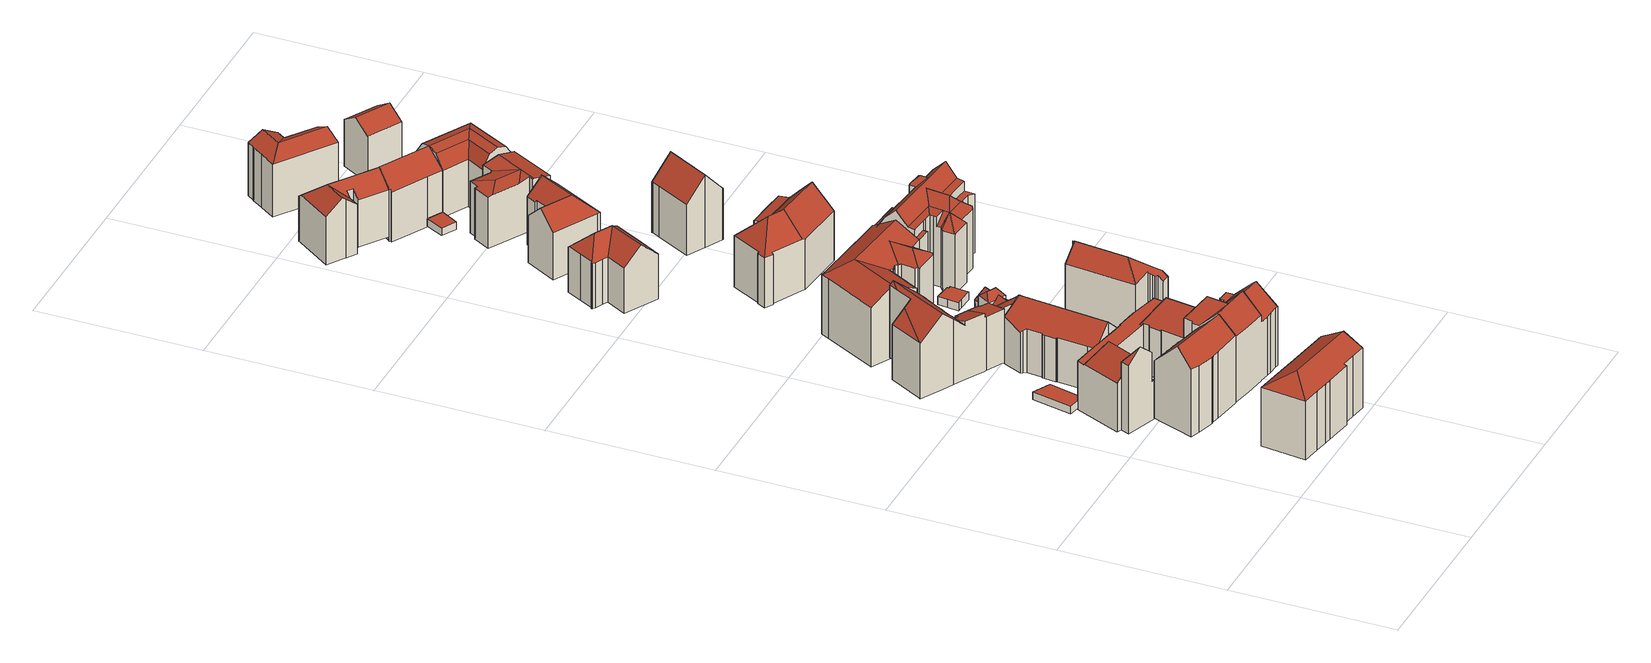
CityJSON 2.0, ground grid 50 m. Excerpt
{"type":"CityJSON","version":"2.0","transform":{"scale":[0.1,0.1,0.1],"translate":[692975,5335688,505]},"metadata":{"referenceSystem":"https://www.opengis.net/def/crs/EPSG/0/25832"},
"CityObjects":{
"building1":{"type":"Building","attributes":{"Gemeindeschluessel":"09162000","HoeheDach":"530.733","HoeheGrund":"508.020","Methode":"1000","NiedrigsteTraufeDesGebaeudes":"526.815","Geometrietyp2DReferenz":"3000","function":"31001_1000","roofType":"3200","measuredHeight":22.71,"storeysAboveGround":6},"geometry":[{"type":"MultiSurface","lod":"2","boundaries":[[[0,1,2,3]],[[4,5,6,7,8,9]],[[10,11,12,13]],[[14,15,16,17]],[[5,4,1,0]],[[18,19,16,15,2,1,4,9,20,21]],[[17,16,19,22]],[[22,19,18,23]],[[24,21,25,26]],[[20,27,25,21]],[[7,6,5,0,3,14,17,22,23,24,26,28,10,13]],[[3,2,15,14]],[[27,11,10,28,26,25]],[[13,12,8,7]],[[20,9,8,12,11,27]],[[23,18,21,24]]],"semantics":{"surfaces":[{"type":"WallSurface"},{"type":"RoofSurface"},{"type":"GroundSurface"}],"values":[0,0,0,0,0,1,0,0,0,1,2,0,0,0,1,0]}}]},
"building2":{"type":"Building","attributes":{"Gemeindeschluessel":"09162000","HoeheDach":"535.006","HoeheGrund":"508.280","Methode":"2000","NiedrigsteTraufeDesGebaeudes":"525.757","Geometrietyp2DReferenz":"3000","function":"31001_1000","roofType":"3100","measuredHeight":26.73,"storeysAboveGround":5},"geometry":[{"type":"MultiSurface","lod":"2","boundaries":[[[29,30,31,32,33,34,35,36,37,38,39,40,41,42,43,44,45,46,47,48,49,50,51,52,53,54,55,56]],[[43,57,58,44]],[[55,59,60,56]],[[49,61,62,50]],[[52,63,64,53]],[[33,32,65,66,67,34]],[[65,32,31,30,29,56,60,68,69,70]],[[34,67,71,35]],[[37,72,73,38]],[[45,74,75,46]],[[50,62,76,51]],[[46,75,77,47]],[[53,64,78,54]],[[48,79,61,49]],[[42,80,57,43]],[[44,58,74,45]],[[72,81,71,67,66,65,70,82,83,73]],[[82,70,69,68,60,59,78,64,63,76,62,61,79,77,75,74,58,57,80,84,85,83]],[[36,81,72,37]],[[35,71,81,36]],[[73,83,85,84,41,40,39,38]],[[54,78,59,55]],[[51,76,63,52]],[[41,84,80,42]],[[47,77,79,48]]],"semantics":{"surfaces":[{"type":"GroundSurface"},{"type":"WallSurface"},{"type":"RoofSurface"}],"values":[0,1,1,1,1,1,1,1,1,1,1,1,1,1,1,1,2,2,1,1,1,1,1,1,1]}}]},
"building3":{"type":"Building","attributes":{"Gemeindeschluessel":"09162000","HoeheDach":"510.584","HoeheGrund":"508.210","Methode":"1000","NiedrigsteTraufeDesGebaeudes":"510.584","Geometrietyp2DReferenz":"3000","function":"31001_2000","roofType":"1000","measuredHeight":2.37},"geometry":[{"type":"MultiSurface","lod":"2","boundaries":[[[86,87,88,89,90,91,92]],[[93,94,95,96,97,98,99]],[[88,93,99,89]],[[87,86,92,96,95,94]],[[97,96,92,91,90,98]],[[87,94,93,88]],[[89,99,98,90]]],"semantics":{"surfaces":[{"type":"GroundSurface"},{"type":"RoofSurface"},{"type":"WallSurface"}],"values":[0,1,2,2,2,2,2]}}]},
"building4":{"type":"Building","attributes":{"Gemeindeschluessel":"09162000","HoeheDach":"533.580","HoeheGrund":"507.893","Methode":"2000","NiedrigsteTraufeDesGebaeudes":"520.270","Geometrietyp2DReferenz":"3000","function":"31001_1000","roofType":"3200","measuredHeight":25.69},"geometry":[{"type":"MultiSurface","lod":"2","boundaries":[[[100,101,102,103]],[[104,105,106,107]],[[108,109,110,111,112,113,104,107,114,115,116,117,118,119,120,121,122,123,124,125,126,127,128,129,130,131,132,133,100,103,134,135,136,137]],[[136,138,139,137]],[[128,127,140,141,142,143]],[[144,145,146,147]],[[125,124,144,147,148,149,150]],[[126,125,150,151,152,153]],[[135,154,138,136]],[[114,155,156,115]],[[119,157,158,120]],[[110,159,160,111]],[[109,161,159,110]],[[162,163,164,165]],[[132,166,167,133]],[[118,117,168,169,170,171]],[[153,152,172,173,141,140]],[[166,174,175,176,143,142,169,168,177,165,164,139,138,154,178,102,101,167]],[[130,175,174,131]],[[173,170,169,142,141]],[[133,167,101,100]],[[120,158,179,121]],[[166,132,131,174]],[[180,181,182,183,179,158,157,171,170,173,172]],[[115,156,184,116]],[[145,181,180,146]],[[134,178,154,135]],[[103,102,178,134]],[[151,185,180,172,152]],[[112,111,160,186,187]],[[149,151,150]],[[168,117,116,184,177]],[[160,159,161,163,162,186]],[[107,106,155,114]],[[124,123,182,181,145,144]],[[113,188,105,104]],[[148,185,149]],[[126,153,140,127]],[[129,176,175,130]],[[108,137,139,164,163]],[[118,171,157,119]],[[121,179,183,122]],[[108,163,161,109]],[[187,186,162,165,177,184,156,155,106,105,188]],[[151,149,185]],[[112,187,188,113]],[[128,143,176,129]],[[146,180,185,148,147]],[[122,183,182,123]]],"semantics":{"surfaces":[{"type":"WallSurface"},{"type":"GroundSurface"},{"type":"RoofSurface"}],"values":[0,0,1,0,0,2,0,0,0,0,0,0,0,2,0,0,2,2,0,2,0,0,0,2,0,0,0,0,0,0,2,0,2,0,0,0,2,0,0,0,0,0,0,2,2,0,0,0,0]}}]},
"building5":{"type":"Building","attributes":{"Gemeindeschluessel":"09162000","HoeheDach":"532.178","HoeheGrund":"508.050","Methode":"2000","NiedrigsteTraufeDesGebaeudes":"523.862","Geometrietyp2DReferenz":"3000","function":"31001_1000","roofType":"3100","measuredHeight":24.13,"storeysAboveGround":4},"geometry":[{"type":"MultiSurface","lod":"2","boundaries":[[[189,190,191]],[[192,193,191]],[[194,195,196,197,198,199,190,189,200,201]],[[202,203,204,205]],[[206,207,208,209,210,211]],[[212,213,214,215]],[[216,217,218,219]],[[220,221,222,223]],[[224,205,204,225,226,227]],[[193,192,221,220,228,229,230]],[[199,231,222,221,192,191,190]],[[227,226,232,233]],[[231,199,198]],[[234,235,236,237,209,208]],[[235,238,239,240,241,236]],[[234,208,207]],[[242,201,200,243,206,211]],[[244,239,238]],[[219,218,230,229]],[[197,245,246,247,248,214,213,231,198]],[[200,189,191,193,230,218,217,249,232,226,225,204,203,250,251,252,243]],[[253,254,246,245,197,196]],[[255,249,217,216]],[[231,213,212,256,223,222]],[[244,251,250,203,202,257,258,240,239]],[[259,254,253,196,195,194,201,242,211,210,209,237,236,241,240,258,257,202,205,224,227,233,255,216,219,229,228,220,223,256,212,215,260]],[[243,252,251,244,238,235,234,207,206]],[[254,259,260,248,247,246]],[[215,214,248,260]],[[233,232,249,255]]],"semantics":{"surfaces":[{"type":"WallSurface"},{"type":"RoofSurface"},{"type":"GroundSurface"}],"values":[0,0,0,0,0,0,0,0,0,0,1,0,0,0,0,1,0,1,0,1,1,0,0,0,0,2,1,0,0,0]}}]},
"building6":{"type":"Building","attributes":{"Gemeindeschluessel":"09162000","HoeheDach":"527.547","HoeheGrund":"507.780","Methode":"2000","NiedrigsteTraufeDesGebaeudes":"520.821","Geometrietyp2DReferenz":"3000","function":"31001_1000","roofType":"3100","measuredHeight":19.77},"geometry":[{"type":"MultiSurface","lod":"2","boundaries":[[[261,262,263,264]],[[265,266,267,268]],[[269,270,271,272]],[[272,271,273,274]],[[274,273,275,276]],[[277,278,266,265]],[[279,277,265,268,280,281,282,283,269,272,274,276,284,285,286,287,261,264,288,289,290,291]],[[281,292,293,282]],[[287,294,262,261]],[[286,295,294,287]],[[296,297,289,288,264,263]],[[289,297,298,290]],[[285,299,295,286]],[[291,300,301,279]],[[280,268,267,302,292,281]],[[290,298,300,291]],[[284,303,299,285]],[[282,293,304,283]],[[302,296,263,262,294,295,299,303,275,273,271,270,304,293,292]],[[279,301,278,277]],[[276,275,303,284]],[[267,266,278,301,300,298,297,296,302]],[[283,304,270,269]]],"semantics":{"surfaces":[{"type":"WallSurface"},{"type":"GroundSurface"},{"type":"RoofSurface"}],"values":[0,0,0,0,0,0,1,0,0,0,0,0,0,0,0,0,0,0,2,0,0,2,0]}}]},
"building7":{"type":"Building","attributes":{"Gemeindeschluessel":"09162000","HoeheDach":"535.080","HoeheGrund":"508.400","Methode":"2000","NiedrigsteTraufeDesGebaeudes":"527.050","Geometrietyp2DReferenz":"3000","function":"31001_1000","roofType":"3100","measuredHeight":26.68,"storeysAboveGround":5},"geometry":[{"type":"MultiSurface","lod":"2","boundaries":[[[305,306,307,308,309,310,311,312,313,314,315,316,317,318,319,320,321,322,323,324,325,326,327,328,329,330,331,332,333,334,335,336,337,338,339]],[[340,341,342,323,322,321]],[[327,326,325,343,344,345]],[[346,347,348,349,350,351,352,353,354,355,356,357,358,359]],[[360,308,307,306,361,362]],[[324,363,343,325]],[[364,358,357,329,328,327,345]],[[365,366,367,360,362,368,369,370]],[[336,350,349,337]],[[331,355,354,332]],[[332,354,353,333]],[[330,356,355,331]],[[306,305,339,347,346,361]],[[337,349,348,338]],[[338,348,347,339]],[[315,314,313,312,311,365,370,371,372,373,374,375,316]],[[375,376,377,378,379,320,319,318,317,316]],[[329,357,356,330]],[[309,367,366,310]],[[380,381,364,345,344,382,383,384]],[[382,344,343,363,342,341]],[[334,352,351,335]],[[385,386,387,380,384,377,376]],[[335,351,350,336]],[[362,361,346,359,388,368]],[[308,360,367,309]],[[323,342,363,324]],[[384,383,382,341,340,379,378,377]],[[310,366,365,311]],[[320,379,340,321]],[[371,370,369,368,388,359,358,364,381,380,387,386]],[[333,353,352,334]],[[374,373,372,371,386,385,376,375]]],"semantics":{"surfaces":[{"type":"GroundSurface"},{"type":"WallSurface"},{"type":"RoofSurface"}],"values":[0,1,1,2,1,1,1,2,1,1,1,1,1,1,1,1,1,1,1,2,2,1,2,1,2,1,1,2,1,1,1,1,2]}}]},
"building8":{"type":"Building","attributes":{"Gemeindeschluessel":"09162000","HoeheDach":"525.572","HoeheGrund":"507.973","Methode":"2000","NiedrigsteTraufeDesGebaeudes":"519.470","Geometrietyp2DReferenz":"3000","function":"31001_1000","roofType":"2100","measuredHeight":17.6},"geometry":[{"type":"MultiSurface","lod":"2","boundaries":[[[260,389,390,391,392]],[[393,394,395,396,397]],[[398,399,400]],[[401,402,403,404,405,406]],[[400,399,407,408,409,410,411,412]],[[399,413,407]],[[414,415,416,417]],[[404,403,397,396,418]],[[419,420,406,405,421,422]],[[423,424,425,426]],[[427,428,429,430,431]],[[432,413,433,414,417]],[[408,434,409]],[[435,401,406,420,436]],[[437,438,410,409,434,439]],[[440,441,390,389]],[[394,393,402,401,435,428,427,440,389,260,438,437,442,423,426,443,444]],[[423,442,445,432,417,416,424]],[[421,398,400,446,422]],[[395,447,448,415,414,433,449,418,396]],[[393,397,403,402]],[[426,425,450,443]],[[415,448,450,425,424,416]],[[433,413,399,398,449]],[[429,436,420,419,430]],[[391,422,451,392]],[[437,439,445,442]],[[444,443,450,448,447]],[[412,411,451]],[[422,446,412,451]],[[438,260,392,451,411,410]],[[421,405,404,418,449,398]],[[391,390,441,452,419,422]],[[435,436,429,428]],[[440,427,431,452,441]],[[432,445,439,434,408,407,413]],[[431,430,419,452]],[[395,394,444,447]],[[400,412,446]]],"semantics":{"surfaces":[{"type":"WallSurface"},{"type":"RoofSurface"},{"type":"GroundSurface"}],"values":[0,0,0,0,1,1,1,1,1,0,0,0,1,0,0,0,2,0,1,1,0,0,1,0,1,1,0,0,0,1,0,0,1,0,0,1,1,0,0]}}]},
"building9":{"type":"Building","attributes":{"Gemeindeschluessel":"09162000","HoeheDach":"510.937","HoeheGrund":"507.750","Methode":"1000","NiedrigsteTraufeDesGebaeudes":"510.358","Geometrietyp2DReferenz":"3000","function":"31001_2000","roofType":"1000","measuredHeight":3.19},"geometry":[{"type":"MultiSurface","lod":"2","boundaries":[[[453,454,455,456,457,458]],[[459,460,461,458,457,456,462,463]],[[460,459,463,464,465,466]],[[467,464,463,462,456,455]],[[468,466,465,464,467,455,454,453]],[[461,460,466,468,453,458]]],"semantics":{"surfaces":[{"type":"WallSurface"},{"type":"GroundSurface"},{"type":"RoofSurface"}],"values":[0,1,0,0,2,0]}}]},
"building10":{"type":"Building","attributes":{"Gemeindeschluessel":"09162000","HoeheDach":"530.550","HoeheGrund":"507.459","Methode":"2000","NiedrigsteTraufeDesGebaeudes":"526.080","Geometrietyp2DReferenz":"3000","function":"31001_1000","roofType":"3100","measuredHeight":23.09,"storeysAboveGround":5},"geometry":[{"type":"MultiSurface","lod":"2","boundaries":[[[469,470,471,472]],[[473,474,475,476,477]],[[478,479,480,481,482]],[[483,484,485,486]],[[487,472,471,488,489]],[[490,491,489,488,492,493,494]],[[495,496,497,498]],[[497,493,492,481,480,499,500,477,476,501,502,503,498]],[[504,502,501,505,506,507,508]],[[504,509,485,484,503,502]],[[510,491,490,511]],[[512,500,499,513]],[[514,515,492,488,471,470]],[[516,514,470,469]],[[474,517,506,505,475]],[[518,511,490,494]],[[516,478,482,515,514]],[[519,520,509,504,508]],[[496,495,483,486,521,522,523,524,517,474,473,512,513,479,478,516,469,472,487,510,511,518]],[[524,507,506,517]],[[475,505,501,476]],[[496,518,494,493,497]],[[487,489,491,510]],[[513,499,480,479]],[[524,523,508,507]],[[473,477,500,512]],[[522,519,508,523]],[[482,481,492,515]],[[521,486,485,509,520]],[[484,483,495,498,503]],[[521,520,519,522]]],"semantics":{"surfaces":[{"type":"WallSurface"},{"type":"RoofSurface"},{"type":"GroundSurface"}],"values":[0,0,0,0,0,1,0,1,1,1,0,0,1,0,0,0,0,1,2,0,1,0,0,0,0,0,0,1,0,0,0]}}]},
"building11":{"type":"Building","attributes":{"Gemeindeschluessel":"09162000","HoeheDach":"530.459","HoeheGrund":"507.650","Methode":"2000","NiedrigsteTraufeDesGebaeudes":"522.959","Geometrietyp2DReferenz":"3000","function":"31001_1000","roofType":"3200","measuredHeight":22.81},"geometry":[{"type":"MultiSurface","lod":"2","boundaries":[[[525,526,527,528,529,530]],[[531,532,533,534]],[[535,536,537,538]],[[539,540,541,542,543,544]],[[545,546,547,548]],[[549,550,551,552]],[[553,554,550,549]],[[555,556,546,545]],[[557,558,559,560,561,562]],[[563,560,559,558,564,535,538,555,545,548,565,531,534,566,543,542,541,567,568,553,549,552,529,528,527,569]],[[570,539,544,571,533]],[[534,533,571,566]],[[552,551,530,529]],[[564,572,536,535]],[[558,557,572,564]],[[527,526,573,569]],[[569,573,574,563]],[[565,548,547,575,532,531]],[[576,562,561,574,573,526,525,530,551,550,554,577,578,540,539,570]],[[567,578,577,568]],[[568,577,554,553]],[[541,540,578,567]],[[532,575,547,546,556,537,536,572,557,562,576,570,533]],[[563,574,561,560]],[[538,537,556,555]],[[566,571,544,543]]],"semantics":{"surfaces":[{"type":"WallSurface"},{"type":"GroundSurface"},{"type":"RoofSurface"}],"values":[0,0,0,0,0,0,0,0,0,1,2,0,0,0,0,0,0,0,2,0,0,0,2,0,0,0]}}]},
"building12":{"type":"Building","attributes":{"Gemeindeschluessel":"09162000","HoeheDach":"526.301","HoeheGrund":"506.720","Methode":"2000","NiedrigsteTraufeDesGebaeudes":"521.067","Geometrietyp2DReferenz":"3000","function":"31001_1000","roofType":"3100","measuredHeight":19.58,"storeysAboveGround":5},"geometry":[{"type":"MultiSurface","lod":"2","boundaries":[[[579,580,581,582,583]],[[584,585,586,587]],[[588,589,590]],[[580,591,592,581]],[[582,593,594,595]],[[596,583,597,598,599,588,590,600,586,585,601]],[[591,602,603,604,584,587,605,606,607,608,609,610,594,593,592]],[[608,607,599,598,611]],[[604,601,585,584]],[[609,608,611,612,613]],[[600,590,589,606,605]],[[582,595,614,613,612,597,583]],[[601,604,603,596]],[[607,606,589,588,599]],[[596,603,602,615]],[[609,613,614,610]],[[579,583,596,615]],[[610,614,595,594]],[[587,586,600,605]],[[593,582,581,592]],[[602,591,580,579,615]],[[597,612,611,598]]],"semantics":{"surfaces":[{"type":"RoofSurface"},{"type":"WallSurface"},{"type":"GroundSurface"}],"values":[0,1,0,1,1,0,2,1,1,1,1,0,1,1,1,1,0,1,1,1,1,0]}}]},
"building13":{"type":"Building","attributes":{"Gemeindeschluessel":"09162000","HoeheDach":"510.042","HoeheGrund":"507.440","Methode":"1000","NiedrigsteTraufeDesGebaeudes":"510.042","Geometrietyp2DReferenz":"3000","function":"31001_2000","roofType":"1000","measuredHeight":2.6},"geometry":[{"type":"MultiSurface","lod":"2","boundaries":[[[616,617,618,619]],[[620,621,617,616]],[[622,620,616,619,623,624,625,626,627,628]],[[621,629,630,631,632,633,634,635,618,617]],[[634,633,625,624,623,635]],[[625,633,632,626]],[[626,632,631,627]],[[628,630,629,622]],[[622,629,621,620]],[[618,635,623,619]],[[627,631,630,628]]],"semantics":{"surfaces":[{"type":"WallSurface"},{"type":"GroundSurface"},{"type":"RoofSurface"}],"values":[0,0,1,2,0,0,0,0,0,0,0]}}]},
"building14":{"type":"Building","attributes":{"Gemeindeschluessel":"09162000","HoeheDach":"530.340","HoeheGrund":"507.130","Methode":"2000","NiedrigsteTraufeDesGebaeudes":"521.482","Geometrietyp2DReferenz":"3000","function":"31001_1000","roofType":"3200","measuredHeight":23.21,"storeysAboveGround":5},"geometry":[{"type":"MultiSurface","lod":"2","boundaries":[[[636,637,638,639]],[[640,641,642,643,644,645]],[[646,647,637,636]],[[648,649,650,651]],[[652,653,654,655,656,657]],[[658,656,655,659,660,661]],[[662,663,664,639,638,665]],[[666,647,646,636,667,668,669]],[[665,638,637,647,666,670,671,672,659]],[[672,671,673,674,675,676]],[[660,659,672,676,677,678,650,649,679,680,681,682]],[[636,646,636,639,664,663,653,652,657,683,684,685,686,687,688,689,690,648,651,691,692,675,674,673,693,644,643,642,667]],[[666,669,694,670]],[[685,695,696,686]],[[692,691,651,650,678,677]],[[663,662,654,653]],[[696,682,681,688,687,686]],[[671,670,694,697,645,644,693,673]],[[683,658,661,684]],[[688,681,680,689]],[[660,682,696,695,661]],[[657,656,658,683]],[[684,661,695,685]],[[680,679,649,648,690,689]],[[692,677,676,675]],[[669,668,641,640,645,697,694]],[[654,662,665,659,655]],[[642,641,668,667]]],"semantics":{"surfaces":[{"type":"WallSurface"},{"type":"RoofSurface"},{"type":"GroundSurface"}],"values":[0,0,0,0,0,1,0,0,1,0,1,2,0,0,0,0,0,0,0,0,1,0,0,0,0,1,1,0]}}]},
"building15":{"type":"Building","attributes":{"Gemeindeschluessel":"09162000","HoeheDach":"526.990","HoeheGrund":"506.803","Methode":"2000","NiedrigsteTraufeDesGebaeudes":"521.880","Geometrietyp2DReferenz":"3000","function":"31001_1000","roofType":"3100","measuredHeight":20.19,"storeysAboveGround":5},"geometry":[{"type":"MultiSurface","lod":"2","boundaries":[[[698,699,700,701]],[[702,703,704,705]],[[706,707,702,705,700]],[[706,708,709,710,707]],[[711,703,702,707,710]],[[708,712,713,714,709]],[[701,700,705,704]],[[715,716,717,718,719]],[[706,700,699,719,718]],[[720,721,722,723]],[[699,698,715,719]],[[711,710,709,714]],[[706,718,717,722,721,712,708]],[[721,720,713,712]],[[723,722,717,716]],[[698,701,704,703,711,714,713,720,723,716,715]]],"semantics":{"surfaces":[{"type":"WallSurface"},{"type":"RoofSurface"},{"type":"GroundSurface"}],"values":[0,0,1,1,0,0,0,0,1,0,0,0,1,0,0,2]}}]},
"building16":{"type":"Building","attributes":{"Gemeindeschluessel":"09162000","HoeheDach":"526.539","HoeheGrund":"506.910","Methode":"2000","NiedrigsteTraufeDesGebaeudes":"521.173","Geometrietyp2DReferenz":"3000","function":"31001_9998","roofType":"3100","measuredHeight":19.63,"storeysAboveGround":5},"geometry":[{"type":"MultiSurface","lod":"2","boundaries":[[[724,725,726,727]],[[728,729,725,724]],[[730,731,732,733,734,735]],[[736,737,738,739]],[[740,741,742,743]],[[744,745,736,739,746,728,724,727,747,748,740,743,749,750,751,752,753,734,733,732]],[[753,754,735,734]],[[749,743,742,755,756,750]],[[746,739,738,757,729,728]],[[755,758,759,760,761,756]],[[742,741,762,763,759,758,755]],[[759,764,765,766,731,730,735,754,760]],[[756,761,760,754,753,752,751,750]],[[763,726,725,729,757,738,737,765,764,759]],[[740,748,747,727,726,763,762,741]],[[732,731,766,744]],[[737,736,745,744,766,765]]],"semantics":{"surfaces":[{"type":"WallSurface"},{"type":"GroundSurface"},{"type":"RoofSurface"}],"values":[0,0,0,0,0,1,0,0,0,2,2,2,0,2,0,0,0]}}]},
"building17":{"type":"Building","attributes":{"Gemeindeschluessel":"09162000","HoeheDach":"533.650","HoeheGrund":"507.150","Methode":"2000","NiedrigsteTraufeDesGebaeudes":"525.879","Geometrietyp2DReferenz":"3000","function":"31001_1000","roofType":"3100","measuredHeight":26.5},"geometry":[{"type":"MultiSurface","lod":"2","boundaries":[[[767,768,769,770,771]],[[772,773,774,775,776,777,778]],[[779,780,781,782]],[[783,784,785,786,787]],[[788,789,790,791,792,793,794,782,781,795]],[[796,797,798]],[[799,800,772,778,801]],[[793,792,784,802,803,804,805]],[[806,807,808,796,798]],[[809,810,811,803,802]],[[812,775,774,813]],[[814,815,816,817,818]],[[793,805,819,806,798,820,821,794]],[[822,823,824]],[[825,826,827,828,829]],[[821,830,831]],[[817,816,791,790]],[[832,833,831,830,824,823,797,796,808,834]],[[835,836,807,806,819]],[[803,811,837]],[[768,838,839,840,769]],[[841,770,769,840]],[[814,818,789,788]],[[820,822,824,830,821]],[[842,843,816,815]],[[832,844,780,779,833]],[[845,846,786,785,847]],[[848,825,829,849,850]],[[810,809,841]],[[841,851,771,770]],[[835,812,813,852,800,799,826,825,848,853,838,768,767,846,845,842,815,814,788,795,844,832,834,836]],[[813,774,773,852]],[[816,843,847,785,784,792,791]],[[854,804,803,837,855]],[[853,856,839,838]],[[821,831,833,779,782,794]],[[849,829,828,810,841]],[[856,857,841,840,839]],[[857,850,849,841]],[[783,787,858]],[[828,827,801,778,777,855,811,810]],[[818,817,790,789]],[[854,855,777,776]],[[837,811,855]],[[809,802,784,783,841]],[[799,801,827,826]],[[852,773,772,800]],[[798,797,823,822,820]],[[834,808,807,836]],[[812,835,819,805,804,854,776,775]],[[853,848,850,857,856]],[[845,847,843,842]],[[846,767,771,851,858,787,786]],[[841,783,858,851]],[[795,781,780,844]]],"semantics":{"surfaces":[{"type":"WallSurface"},{"type":"RoofSurface"},{"type":"GroundSurface"}],"values":[0,1,1,1,0,0,0,1,1,1,0,0,1,1,0,0,0,0,0,0,0,1,0,1,0,0,0,0,1,1,2,0,1,1,0,1,1,1,1,0,1,1,0,0,1,0,0,1,0,0,0,0,0,1,0]}}]},
"building18":{"type":"Building","attributes":{"Gemeindeschluessel":"09162000","HoeheDach":"508.359","HoeheGrund":"506.110","Methode":"1000","NiedrigsteTraufeDesGebaeudes":"508.359","Geometrietyp2DReferenz":"3000","function":"31001_2000","roofType":"1000","measuredHeight":2.25},"geometry":[{"type":"MultiSurface","lod":"2","boundaries":[[[859,860,861,862,863,864]],[[865,866,864,863,867,868]],[[869,868,867,863,862,861]],[[869,870,865,868]],[[870,860,859,864,866,865]],[[861,860,870,869]]],"semantics":{"surfaces":[{"type":"WallSurface"},{"type":"GroundSurface"},{"type":"RoofSurface"}],"values":[0,0,1,0,2,0]}}]},
"building19":{"type":"Building","attributes":{"Gemeindeschluessel":"09162000","HoeheDach":"524.340","HoeheGrund":"506.744","Methode":"2000","NiedrigsteTraufeDesGebaeudes":"523.091","Geometrietyp2DReferenz":"3000","function":"31001_9998","roofType":"3100","measuredHeight":17.6,"storeysAboveGround":4},"geometry":[{"type":"MultiSurface","lod":"2","boundaries":[[[871,872,873,874,875]],[[876,877,878,879]],[[880,881,882,883,876,879,884,885,886,887,888,889]],[[889,888,890,872,871]],[[873,891,892,893]],[[894,895,887,886,896]],[[892,891,897,878,877,898]],[[879,878,897,884]],[[881,880,875,874,899]],[[881,899,900,882]],[[892,898,883,882,900,893]],[[885,884,897,901]],[[880,889,871,875]],[[890,888,887,895]],[[885,901,896,886]],[[873,894,896,901,897,891]],[[900,899,874,873,893]],[[883,898,877,876]],[[890,895,894,873,872]]],"semantics":{"surfaces":[{"type":"RoofSurface"},{"type":"WallSurface"},{"type":"GroundSurface"}],"values":[0,1,2,1,0,1,0,1,1,1,1,1,1,1,1,0,0,1,0]}}]},
"building20":{"type":"Building","attributes":{"Gemeindeschluessel":"09162000","HoeheDach":"526.619","HoeheGrund":"505.849","Methode":"2000","NiedrigsteTraufeDesGebaeudes":"521.668","Geometrietyp2DReferenz":"3000","function":"31001_9998","roofType":"3100","measuredHeight":20.77,"storeysAboveGround":5},"geometry":[{"type":"MultiSurface","lod":"2","boundaries":[[[902,903,904,905]],[[906,766,907,908]],[[908,907,909,910]],[[911,912,909,907,766,913]],[[910,909,912,914]],[[915,913,766,906]],[[916,917,903,902]],[[918,919,917,916]],[[905,904,913,915]],[[920,919,918,921,922]],[[915,906,908,910,914,923,922,921,918,916,902,905]],[[920,924,911,913,904,903,917,919]],[[914,912,911,924,923]],[[923,924,920,922]]],"semantics":{"surfaces":[{"type":"WallSurface"},{"type":"RoofSurface"},{"type":"GroundSurface"}],"values":[0,0,0,1,0,0,0,0,0,0,2,1,0,0]}}]},
"building21":{"type":"Building","attributes":{"Gemeindeschluessel":"09162000","HoeheDach":"530.129","HoeheGrund":"506.950","Methode":"1000","NiedrigsteTraufeDesGebaeudes":"523.120","Geometrietyp2DReferenz":"3000","function":"31001_1000","roofType":"3100","measuredHeight":23.18,"storeysAboveGround":5},"geometry":[{"type":"MultiSurface","lod":"2","boundaries":[[[925,926,927,928]],[[929,930,931,932]],[[926,925,933,934]],[[932,931,935,936]],[[928,927,937,938]],[[939,940,941,942,943,944]],[[941,937,927,926,942]],[[944,943,930,929]],[[938,940,939,944,929,932,936,933,925,928]],[[936,935,934,933]],[[943,942,926,934,935,931,930]],[[938,937,941,940]]],"semantics":{"surfaces":[{"type":"WallSurface"},{"type":"RoofSurface"},{"type":"GroundSurface"}],"values":[0,0,0,0,0,0,1,0,2,0,1,0]}}]},
"building22":{"type":"Building","attributes":{"Gemeindeschluessel":"09162000","HoeheDach":"526.281","HoeheGrund":"506.799","Methode":"1000","NiedrigsteTraufeDesGebaeudes":"523.696","Geometrietyp2DReferenz":"3000","function":"31001_1000","roofType":"3100","measuredHeight":19.48,"storeysAboveGround":5},"geometry":[{"type":"MultiSurface","lod":"2","boundaries":[[[945,946,947,948,949]],[[950,951,952,953]],[[949,954,955,956,957,958,959]],[[952,951,960,961,962,963,964,965,966]],[[948,947,965,964,967]],[[945,949,959,950,953]],[[952,966,946,945,953]],[[961,957,956,962]],[[960,951,950,959,958]],[[964,963,955,954,967]],[[960,958,957,961]],[[946,966,965,947]],[[955,963,962,956]],[[949,948,967,954]]],"semantics":{"surfaces":[{"type":"RoofSurface"},{"type":"WallSurface"},{"type":"GroundSurface"}],"values":[0,1,0,2,1,0,1,1,1,1,1,1,1,0]}}]},
"building23":{"type":"Building","attributes":{"Gemeindeschluessel":"09162000","HoeheDach":"526.740","HoeheGrund":"506.654","Methode":"2000","NiedrigsteTraufeDesGebaeudes":"521.500","Geometrietyp2DReferenz":"3000","function":"31001_9998","roofType":"3100","measuredHeight":20.09,"storeysAboveGround":4},"geometry":[{"type":"MultiSurface","lod":"2","boundaries":[[[968,969,970,971]],[[972,969,968,973,974,975,976]],[[977,978,972,976]],[[979,980,978,977]],[[981,982,983,984]],[[982,985,986,983]],[[980,987,970,969,972,978]],[[987,980,979,985,982,981,988]],[[985,979,977,986]],[[984,983,974,973]],[[986,977,976,975]],[[971,970,987,988]],[[981,984,971,988]],[[983,986,975,974]],[[984,973,968,971]]],"semantics":{"surfaces":[{"type":"WallSurface"},{"type":"RoofSurface"},{"type":"GroundSurface"}],"values":[0,0,0,0,1,1,2,0,1,1,1,0,1,1,1]}}]},
"building24":{"type":"Building","attributes":{"Gemeindeschluessel":"09162000","HoeheDach":"525.130","HoeheGrund":"506.802","Methode":"2000","NiedrigsteTraufeDesGebaeudes":"521.651","Geometrietyp2DReferenz":"3000","function":"31001_9998","roofType":"3100","measuredHeight":18.33,"storeysAboveGround":4},"geometry":[{"type":"MultiSurface","lod":"2","boundaries":[[[989,990,991,992]],[[992,991,993,994]],[[995,990,989,996]],[[991,990,995,997,993]],[[998,997,995,996]],[[994,998,996,989,992]],[[997,998,994,993]]],"semantics":{"surfaces":[{"type":"RoofSurface"},{"type":"WallSurface"},{"type":"GroundSurface"}],"values":[0,0,1,1,2,1,1]}}]}
},
"vertices":[
[394,17,30],[394,17,223],[350,24,223],[350,24,30],[444,9,223],[444,9,30],[451,69,30],[451,73,30],[451,73,255],[451,69,257],[307,161,30],[307,161,219],[459,137,218],[459,137,30],[349,16,30],[349,16,219],[267,29,218],[267,29,30],[204,39,218],[245,32,218],[223,106,257],[146,48,218],[245,32,30],[204,39,30],[146,48,30],[162,186,218],[162,186,30],[163,186,218],[163,186,30],
[340,439,33],[337,418,33],[333,382,33],[326,331,33],[306,334,33],[239,345,33],[216,349,33],[207,350,33],[154,365,33],[125,374,33],[143,422,33],[163,477,33],[173,503,33],[199,494,33],[233,484,33],[234,495,33],[239,495,33],[239,490,33],[262,486,33],[263,490,33],[269,490,33],[268,486,33],[269,485,33],[289,482,33],[290,486,33],[296,485,33],[295,474,33],[344,466,33],[233,484,221],[234,495,210],[295,474,218],[344,466,216],[269,490,209],[268,486,212],[289,482,212],[290,486,208],[326,331,250],[306,334,248],[239,345,245],[340,439,243],[337,418,263],[333,382,300],[216,349,244],[154,365,246],[125,374,250],[239,495,210],[239,490,214],[269,485,213],[262,486,213],[296,485,208],[263,490,209],[199,494,219],[207,350,243],[325,384,300],[143,422,300],[173,503,215],[163,477,243],
[177,791,32],[157,709,32],[136,712,32],[102,718,32],[128,840,32],[181,813,32],[182,812,32],[136,712,56],[157,709,56],[177,791,56],[182,812,56],[181,813,56],[128,840,56],[102,718,56],
[346,680,29],[346,680,183],[414,669,183],[414,669,29],[362,564,29],[362,564,186],[359,564,183],[359,564,29],[498,605,29],[479,474,29],[468,476,29],[416,485,29],[354,495,29],[351,496,29],[366,602,29],[368,602,29],[371,621,29],[239,645,29],[229,622,29],[232,621,29],[217,588,29],[215,590,29],[187,524,29],[184,526,29],[173,503,29],[77,537,29],[88,563,29],[74,570,29],[136,712,29],[157,709,29],[189,704,29],[231,697,29],[291,686,29],[346,677,29],[416,668,29],[473,655,29],[504,647,29],[503,643,29],[504,647,183],[503,643,183],[74,570,184],[126,689,184],[126,690,183],[136,712,183],[173,503,153],[183,524,153],[172,528,153],[163,507,153],[163,507,247],[120,522,286],[77,537,247],[87,563,247],[87,563,199],[88,563,199],[473,655,183],[366,602,184],[368,602,187],[232,621,184],[217,588,184],[468,476,196],[416,485,246],[479,474,185],[428,579,247],[498,605,184],[498,606,183],[369,630,183],[291,686,183],[346,677,183],[239,645,183],[238,644,183],[238,643,187],[229,622,187],[131,545,246],[170,635,246],[231,697,183],[189,704,183],[157,709,183],[367,622,183],[416,668,183],[215,590,187],[172,528,202],[183,524,190],[184,526,190],[187,524,186],[371,621,187],[172,528,247],[415,485,247],[354,495,187],[351,496,185],
[150,1047,204],[150,1047,216],[164,1074,204],[178,1100,193],[178,1100,204],[150,1047,30],[208,1016,30],[213,1013,30],[213,1013,202],[208,1016,202],[208,1016,216],[115,1066,238],[115,1066,30],[252,1233,30],[252,1233,201],[234,1198,201],[234,1198,30],[14,1120,207],[18,1126,207],[72,1228,207],[72,1228,30],[18,1126,30],[14,1120,30],[272,1062,30],[272,1062,189],[275,1054,190],[275,1054,30],[192,1132,30],[192,1132,206],[180,1128,214],[180,1128,30],[198,1089,30],[198,1089,193],[203,1099,189],[203,1099,30],[230,1201,30],[230,1201,205],[229,1201,206],[229,1201,30],[178,1100,30],[168,1106,30],[168,1106,214],[241,1079,189],[216,1177,206],[216,1177,30],[109,1208,243],[128,1198,262],[128,1198,30],[109,1208,30],[156,1251,262],[170,1277,262],[170,1277,30],[156,1251,30],[81,1084,30],[81,1084,272],[180,1272,271],[266,986,202],[268,984,202],[290,1030,192],[296,1043,190],[204,1155,206],[248,1235,205],[180,1272,272],[139,1194,272],[266,986,30],[268,984,30],[204,1155,30],[241,1079,30],[248,1235,30],[180,1272,30],[290,1030,30],[296,1043,30],
[268,984,28],[268,984,179],[290,973,200],[290,973,28],[346,677,28],[346,677,167],[290,687,222],[290,687,28],[241,819,28],[241,819,168],[239,819,166],[239,819,28],[242,854,166],[242,854,28],[243,861,166],[243,861,28],[346,680,28],[346,680,167],[349,704,28],[287,687,28],[231,697,28],[233,724,28],[241,815,28],[245,865,28],[250,911,28],[244,919,28],[242,926,28],[314,961,28],[316,960,28],[364,935,28],[372,931,28],[231,697,170],[233,724,170],[242,926,158],[244,919,162],[314,961,225],[316,960,224],[364,935,175],[250,911,168],[372,931,167],[349,704,167],[287,687,225],[245,865,168],[241,815,169],
[553,433,34],[548,378,34],[546,365,34],[540,300,34],[529,302,34],[503,304,34],[484,306,34],[455,311,34],[454,311,34],[390,321,34],[327,331,34],[326,331,34],[333,387,34],[341,445,34],[341,446,34],[344,466,34],[348,468,34],[354,494,34],[354,495,34],[416,484,34],[468,476,34],[468,475,34],[463,447,34],[475,445,34],[483,444,34],[484,451,34],[515,446,34],[517,456,34],[517,458,34],[518,460,34],[520,461,34],[522,460,34],[526,460,34],[549,458,34],[555,457,34],[348,468,246],[354,494,247],[354,495,246],[468,476,250],[468,475,251],[463,447,252],[553,433,220],[555,457,220],[549,458,220],[526,460,220],[522,460,220],[520,461,220],[518,460,220],[517,458,220],[517,456,220],[515,446,220],[484,451,220],[483,444,220],[475,445,220],[474,444,220],[540,300,223],[548,378,272],[546,365,283],[416,484,248],[475,445,242],[484,306,221],[503,304,222],[529,302,223],[465,377,283],[464,368,275],[455,311,221],[455,311,243],[454,311,243],[390,321,244],[327,331,245],[326,331,245],[333,387,301],[341,445,243],[341,446,243],[344,466,243],[472,427,242],[474,444,242],[408,450,296],[406,436,296],[398,382,296],[398,378,301],[464,368,301],[465,377,292],[472,427,237],
[269,984,30],[269,984,206],[283,1017,193],[296,1043,166],[385,1023,30],[376,1027,30],[376,1027,147],[378,1026,145],[385,1023,145],[359,1019,171],[359,1019,183],[347,1025,183],[384,1004,30],[389,1014,30],[389,1014,145],[385,1006,145],[385,1006,160],[384,1004,162],[355,1046,203],[329,1060,203],[308,1048,185],[307,1048,185],[304,1047,183],[328,1035,183],[380,1059,183],[366,1066,182],[377,1087,182],[358,1109,147],[342,1079,146],[371,1013,145],[354,981,193],[395,998,162],[371,1013,160],[321,998,193],[359,1109,30],[359,1109,146],[375,1101,147],[375,1101,30],[316,960,30],[364,935,30],[364,935,160],[338,949,193],[316,960,201],[342,1079,183],[380,1059,161],[326,1083,186],[396,997,30],[396,997,160],[327,1085,30],[307,1048,30],[327,1085,184],[290,973,30],[290,973,206],[342,1078,30],[401,1087,30],[407,1084,30],[342,1078,184],[338,1030,193],[407,1084,146],[405,1085,148],[359,1019,161],[401,1087,148],[304,1047,160],[305,966,206],
[416,668,59],[417,686,59],[422,732,59],[422,732,28],[417,686,28],[416,668,28],[474,724,28],[473,655,28],[417,668,28],[447,730,28],[474,728,28],[474,728,54],[474,724,54],[473,655,54],[447,730,56],[417,668,59],
[114,1307,25],[114,1307,215],[199,1468,215],[199,1468,25],[335,1334,25],[341,1328,25],[341,1328,211],[338,1331,211],[335,1334,212],[252,1233,25],[307,1338,25],[307,1338,213],[307,1337,213],[252,1233,213],[434,1266,25],[434,1266,211],[430,1263,213],[430,1263,25],[212,1494,25],[212,1493,215],[212,1494,215],[453,1468,215],[237,1491,215],[258,1418,255],[483,1394,255],[490,1465,215],[439,1325,25],[475,1322,25],[475,1322,214],[439,1325,214],[320,1332,211],[325,1332,211],[348,1330,211],[399,1377,241],[439,1321,211],[392,1307,241],[347,1322,211],[348,1321,212],[344,1277,212],[347,1272,214],[429,1263,214],[237,1491,25],[453,1468,25],[325,1332,25],[320,1332,25],[170,1277,249],[181,1271,255],[170,1277,25],[348,1321,25],[490,1465,25],[351,1267,211],[425,1259,211],[425,1259,25],[351,1267,25],[347,1272,25],[344,1277,25],
[625,869,209],[629,869,205],[629,869,26],[625,869,26],[622,870,26],[622,870,211],[576,696,26],[576,696,211],[506,702,210],[506,702,26],[595,675,26],[595,675,194],[589,677,195],[589,677,26],[577,911,255],[583,910,250],[583,910,26],[577,911,26],[576,911,26],[576,911,253],[581,685,26],[581,685,202],[578,690,206],[578,690,26],[626,906,26],[626,906,211],[626,904,211],[626,904,26],[596,909,26],[596,909,238],[585,681,26],[585,681,198],[621,656,180],[621,656,26],[622,674,26],[628,730,26],[628,730,195],[622,674,195],[634,800,26],[594,659,26],[576,695,26],[526,916,26],[584,920,26],[597,919,26],[641,868,26],[561,748,255],[526,916,210],[594,659,180],[641,868,195],[634,800,195],[576,695,209],[607,692,209],[597,919,238],[584,920,249],
[157,1999,213],[208,1972,162],[241,2035,162],[290,2127,162],[215,2109,213],[101,2111,17],[101,2111,161],[95,2115,161],[95,2115,17],[96,2118,164],[94,2119,162],[93,2117,162],[208,1972,17],[241,2035,17],[290,2127,17],[172,2192,17],[172,2192,162],[140,2091,162],[163,2138,213],[97,2118,164],[97,2117,164],[93,2116,161],[124,2100,161],[106,2027,17],[140,2091,17],[124,2100,17],[93,2116,17],[94,2119,17],[97,2117,17],[119,2160,17],[144,2208,17],[152,2203,17],[119,2160,164],[143,2205,164],[144,2208,162],[152,2203,162],[106,2027,161],
[463,1202,24],[463,1202,50],[467,1236,50],[467,1236,24],[480,1201,24],[480,1201,50],[524,1198,24],[470,1266,24],[481,1265,24],[487,1264,24],[521,1260,24],[520,1255,24],[529,1254,24],[524,1198,50],[529,1254,50],[520,1255,50],[521,1260,50],[487,1264,50],[481,1265,50],[470,1266,50],
[577,1745,21],[577,1745,181],[572,1694,235],[572,1694,21],[445,1792,176],[516,1785,176],[516,1785,21],[445,1792,21],[441,1792,21],[441,1792,176],[576,1745,21],[576,1745,181],[370,1810,21],[370,1810,165],[401,1793,165],[401,1793,21],[395,1630,21],[403,1625,21],[403,1625,181],[395,1630,184],[302,1678,185],[302,1678,21],[300,1675,181],[414,1693,253],[366,1718,253],[274,1689,181],[564,1610,181],[564,1610,21],[570,1677,21],[570,1677,253],[577,1745,180],[580,1779,21],[580,1779,176],[577,1745,182],[438,1759,180],[438,1759,181],[435,1759,181],[438,1759,21],[435,1759,21],[428,1760,21],[428,1760,183],[393,1778,183],[395,1781,180],[363,1797,180],[361,1795,183],[339,1806,184],[339,1805,185],[300,1675,21],[274,1689,21],[288,1715,21],[291,1713,21],[339,1805,21],[339,1806,21],[361,1795,21],[363,1797,21],[395,1781,21],[393,1778,21],[440,1773,21],[438,1759,182],[288,1715,181],[291,1713,185],[440,1773,179],
[329,2200,18],[329,2200,169],[324,2192,169],[324,2192,18],[181,2268,169],[181,2268,18],[315,2196,18],[315,2196,169],[302,2266,220],[208,2316,220],[279,2338,170],[237,2362,169],[235,2364,169],[235,2364,18],[285,2335,176],[285,2335,18],[237,2362,18],[408,2352,18],[315,2402,18],[315,2402,172],[360,2378,220],[408,2352,170],[302,2368,18],[302,2368,176],[297,2371,171],[297,2371,18],
[135,2834,19],[135,2834,192],[119,2846,192],[119,2846,19],[121,2813,19],[121,2813,170],[184,2903,162],[263,2846,163],[263,2846,19],[184,2903,19],[95,2966,19],[95,2966,162],[229,2797,19],[229,2797,215],[200,2758,170],[200,2758,19],[89,2803,19],[89,2803,178],[61,2822,206],[61,2822,19],[233,2803,19],[230,2798,19],[122,2813,19],[110,2833,19],[99,2817,19],[51,2829,19],[7,2858,19],[18,2875,19],[79,2962,19],[86,2972,19],[86,2972,163],[51,2829,215],[7,2858,173],[122,2813,170],[61,2844,215],[95,2893,215],[79,2962,173],[18,2875,173],[99,2817,178],[110,2833,178],[150,2854,215],[230,2798,215],[233,2803,211],
[558,1295,21],[545,1284,21],[545,1284,211],[548,1286,213],[558,1295,212],[698,1291,210],[704,1294,210],[734,1291,210],[749,1278,210],[752,1310,210],[695,1316,210],[692,1288,210],[595,1442,214],[600,1455,209],[490,1465,209],[488,1452,214],[592,1303,244],[596,1347,244],[561,1329,241],[560,1318,241],[559,1307,241],[475,1322,21],[475,1322,213],[477,1336,213],[477,1336,241],[479,1358,244],[482,1392,286],[486,1431,248],[490,1465,21],[720,1429,216],[720,1429,248],[718,1409,248],[691,1288,21],[698,1291,21],[691,1288,211],[630,1369,276],[658,1341,244],[754,1332,244],[758,1366,286],[762,1405,248],[763,1418,226],[764,1425,216],[622,1296,276],[651,1276,244],[656,1319,244],[749,1278,21],[734,1291,21],[524,1318,21],[525,1332,21],[525,1332,241],[525,1332,213],[524,1318,213],[760,1388,265],[690,1390,269],[665,1414,248],[692,1412,269],[718,1429,249],[669,1434,249],[677,1252,21],[689,1264,21],[689,1264,211],[681,1256,217],[677,1252,210],[667,1434,248],[667,1434,216],[595,1441,21],[595,1441,215],[764,1425,21],[760,1388,21],[763,1418,21],[656,1319,240],[542,1246,21],[542,1246,211],[542,1247,211],[590,1282,244],[535,1331,21],[535,1331,241],[600,1455,21],[562,1329,21],[560,1318,21],[562,1329,241],[608,1259,21],[610,1259,210],[608,1259,214],[558,1295,211],[704,1294,21],[606,1240,21],[752,1310,240],[660,1319,240],[606,1240,211],[606,1244,214],[559,1307,211],
[304,2690,34],[350,2665,34],[350,2665,11],[304,2690,11],[303,2690,11],[303,2690,34],[274,2635,34],[293,2671,34],[293,2671,11],[274,2635,11],[319,2611,11],[319,2611,34],
[493,2516,181],[445,2542,193],[401,2458,193],[374,2407,193],[422,2380,181],[285,2542,17],[285,2542,181],[293,2538,183],[293,2538,17],[422,2380,17],[370,2410,17],[378,2423,17],[256,2490,17],[308,2566,17],[370,2532,17],[376,2534,17],[381,2536,17],[398,2568,17],[493,2516,17],[398,2568,181],[327,2499,193],[269,2483,184],[346,2440,184],[380,2535,181],[381,2536,181],[376,2534,182],[308,2566,183],[256,2490,181],[370,2410,192],[378,2423,192],[370,2532,183],
[197,2755,8],[197,2755,172],[200,2758,176],[200,2758,8],[233,2803,8],[263,2846,168],[263,2846,8],[286,2833,168],[286,2833,8],[378,2718,216],[406,2768,168],[229,2798,216],[406,2768,8],[229,2798,8],[201,2752,8],[201,2752,172],[196,2748,8],[196,2748,167],[303,2690,167],[225,2732,8],[303,2690,8],[350,2665,8],[350,2665,167],
[559,2087,19],[559,2087,251],[615,2057,181],[615,2057,19],[433,1985,19],[433,1985,181],[488,2089,181],[488,2089,19],[502,2117,19],[502,2117,181],[501,2113,181],[501,2113,19],[545,1926,182],[545,1926,19],[490,1955,19],[542,1928,19],[542,1928,186],[490,1955,251],[489,1955,251],[489,1955,19],
[362,3008,213],[384,3047,189],[300,3106,189],[302,3109,187],[235,3097,213],[169,3084,187],[169,3084,18],[338,2965,18],[338,2965,187],[280,3161,213],[241,3188,187],[225,3164,187],[224,3165,187],[201,3131,187],[169,3085,187],[201,3131,18],[224,3165,18],[225,3164,18],[241,3188,18],[319,3134,18],[300,3106,18],[384,3047,18],[319,3134,187],
[350,2665,166],[350,2665,16],[428,2623,16],[428,2623,167],[406,2768,16],[362,2688,208],[377,2716,217],[392,2743,208],[406,2768,166],[576,2676,166],[576,2676,16],[493,2516,166],[493,2516,16],[418,2556,208],[443,2543,217],[499,2650,217],[460,2635,208],[468,2530,208],[538,2664,208],[398,2568,16],[398,2568,165],
[578,2953,167],[478,3008,167],[451,2963,201],[552,2907,201],[425,2917,167],[527,2861,167],[478,3008,18],[578,2953,18],[425,2917,18],[527,2861,18]
]}
